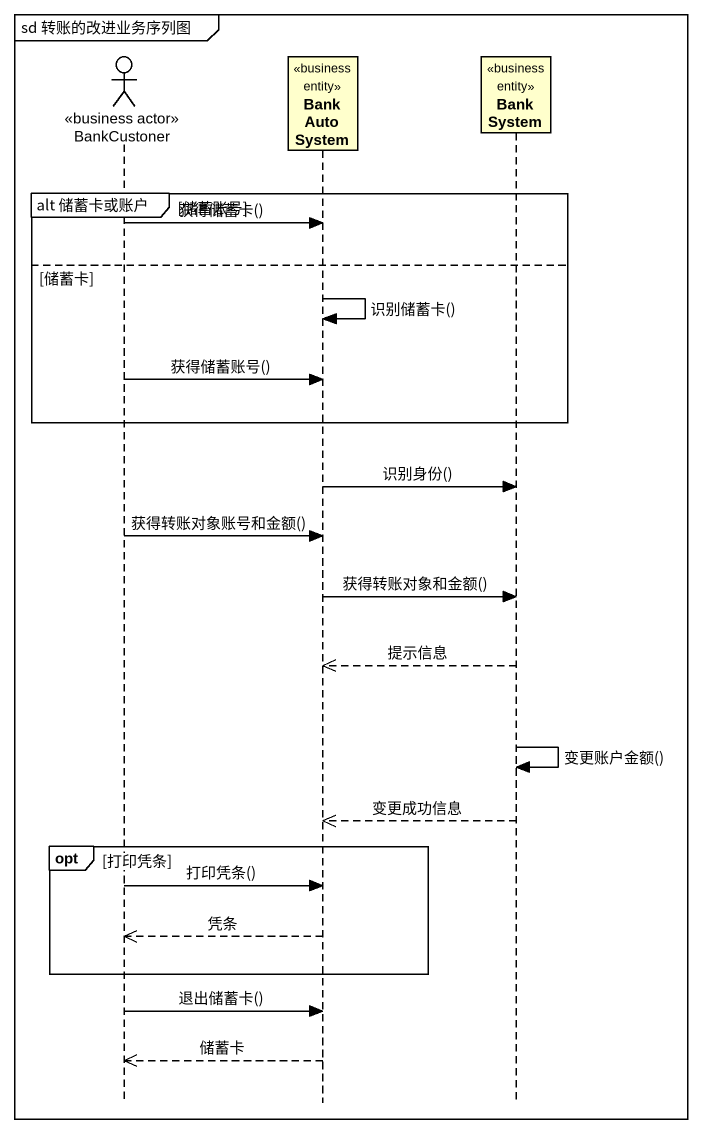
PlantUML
@startuml
mainframe sd 转账的改进业务序列图
hide footbox
actor BankCustoner <<business actor>>
participant BankAutoSystem <<business entity>>
participant BankSystem <<business entity>>

group alt 储蓄卡或账户 [储蓄账号]
  BankCustoner -> BankAutoSystem : 获得储蓄卡()
else 储蓄卡
  BankAutoSystem -> BankAutoSystem : 识别储蓄卡()
  BankCustoner -> BankAutoSystem : 获得储蓄账号()
end
BankAutoSystem -> BankSystem : 识别身份()
BankCustoner -> BankAutoSystem : 获得转账对象账号和金额()
BankAutoSystem -> BankSystem : 获得转账对象和金额()
BankSystem -->> BankAutoSystem : 提示信息
BankSystem -> BankSystem : 变更账户金额()
BankSystem -->> BankAutoSystem : 变更成功信息
opt 打印凭条
  BankCustoner -> BankAutoSystem : 打印凭条()
  BankAutoSystem -->> BankCustoner : 凭条
end
BankCustoner -> BankAutoSystem : 退出储蓄卡()
BankAutoSystem -->> BankCustoner : 储蓄卡
@enduml
